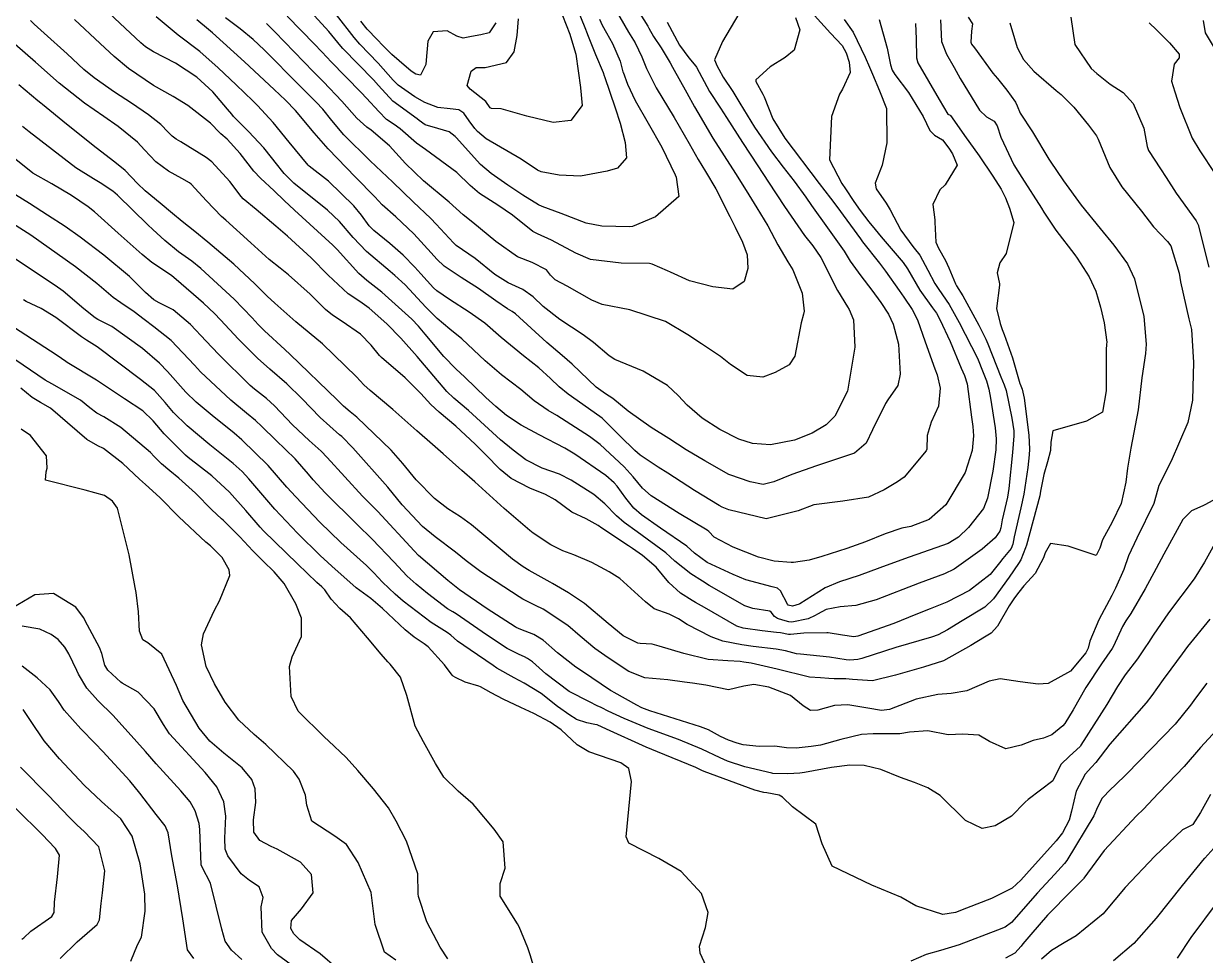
# Model space of a CAD drawing. Header units: feet. Extents: x 1313709 to 1317500, y 405869 to 411659.
# Drawn here: x 1316058.1 to 1316359.3, y 407727.7 to 407965.1 of the extents above; entities that cross this region are included whole.
import ezdxf

# ---------------------------------------------------------------- set-up
doc = ezdxf.new("R2010")
doc.units = ezdxf.units.FT
doc.layers.add('C-TOPO-MAJR', color=32, linetype='CONTINUOUS')

msp = doc.modelspace()

# ---------------------------------------------------------------- linework, layer by layer
at = {"layer": 'C-TOPO-MAJR'}
for points in [[(1316197.19, 407973.9), (1316201.13, 407964.12), (1316201.74, 407962.52), (1316201.81, 407962.34), (1316203.86, 407957.18), (1316205.83, 407952.62), (1316206.09, 407951.75), (1316206.14, 407951.56), (1316208.93, 407943.6), (1316210.17, 407939.7), (1316211.41, 407934.79), (1316211.77, 407930.86), (1316209.47, 407928.27), (1316206.86, 407927.44), (1316200.03, 407926.17), (1316194.59, 407926.49), (1316190.05, 407927.28), (1316189.13, 407927.73), (1316184.94, 407930.56), (1316176, 407935.72), (1316173.83, 407937.56), (1316173.11, 407938.37), (1316171.64, 407940.32), (1316170.35, 407942.3), (1316169.07, 407943.14), (1316166.83, 407943.35), (1316163.67, 407943.74), (1316160.35, 407945), (1316157.87, 407946.41), (1316153.62, 407949.38), (1316152.35, 407950.63), (1316148.46, 407955.04), (1316143.85, 407959.87), (1316142.4, 407961.51), (1316137.89, 407967.32)], [(1316259.72, 407967.16), (1316263.8, 407962.66), (1316266.73, 407959.48), (1316267.78, 407957.61), (1316268.54, 407955.28), (1316268.79, 407952.59), (1316266.8, 407948.39), (1316266.09, 407947.13), (1316264.01, 407941.45), (1316263.56, 407930.36), (1316266.69, 407924.37), (1316267.6, 407922.99), (1316269.76, 407919.73), (1316271.38, 407917.45), (1316273.52, 407914.61), (1316275.15, 407912.58), (1316276.66, 407910.77), (1316282.3, 407904.18), (1316283.4, 407902.58), (1316286.57, 407897.17), (1316289.81, 407892.66), (1316290.77, 407891.32), (1316291.67, 407889.72), (1316294.3, 407884.08), (1316297.13, 407877.32), (1316297.98, 407875.46), (1316298.64, 407873.33), (1316299.74, 407864.81), (1316300.07, 407862.43), (1316300.26, 407860.09), (1316299.86, 407856.33), (1316298.09, 407850.69), (1316293.21, 407842.49), (1316288.97, 407838.71), (1316284.22, 407836.99), (1316281.96, 407836.53), (1316277.68, 407835.04), (1316272.73, 407833.07), (1316267.97, 407831.38), (1316261.55, 407829.29), (1316258.33, 407828.36), (1316254.35, 407827.77), (1316253.74, 407827.77), (1316249.45, 407828.14), (1316245.43, 407829.12), (1316238.96, 407831.71), (1316234.16, 407834.23), (1316232.73, 407835.71), (1316232.36, 407836.05), (1316225.17, 407840.25), (1316218.07, 407844.8), (1316215.89, 407846.7), (1316213.47, 407849.58), (1316211.22, 407852.14), (1316205.05, 407857.81), (1316202.38, 407859.84), (1316194.06, 407865.26), (1316191.86, 407866.54), (1316188.26, 407868.95), (1316184.82, 407871.88), (1316179.94, 407875.61), (1316175.76, 407879.19), (1316169.8, 407884.76), (1316166.76, 407887.24), (1316163.53, 407889.92), (1316160.66, 407892.84), (1316155.34, 407898.49), (1316152.76, 407900.88), (1316151.52, 407901.88), (1316145.51, 407906.99), (1316142.15, 407910.56), (1316138.65, 407914.7), (1316135.6, 407917.53), (1316126.96, 407924.39), (1316124.53, 407926.92), (1316123.88, 407927.72), (1316122.95, 407928.9), (1316119.38, 407933.39), (1316115.45, 407937.55), (1316111.65, 407941.39), (1316111.16, 407941.97), (1316110.12, 407943.3), (1316106.34, 407947.7), (1316102.26, 407951.45), (1316096.84, 407954.99), (1316091.26, 407957.87), (1316089.17, 407959.2), (1316087.98, 407960.21), (1316077.25, 407970.22)], [(1316214.14, 407969.24), (1316217.25, 407964.42), (1316217.51, 407963.88), (1316218.64, 407961.83), (1316220.66, 407958.92), (1316222.93, 407955.1), (1316223.5, 407954.01), (1316227.14, 407947.44), (1316229.13, 407943.9), (1316229.95, 407942.44), (1316233.78, 407935.92), (1316239.53, 407926.9), (1316242.3, 407922.52), (1316245.02, 407918.1), (1316247.77, 407913.55), (1316250.37, 407908.73), (1316252.91, 407904.38), (1316254.17, 407902.36), (1316256.53, 407896.38), (1316257.06, 407891.84), (1316256.91, 407891.08), (1316256.27, 407888.84), (1316254.69, 407880.35), (1316253.28, 407878.13), (1316249.72, 407876.18), (1316246.5, 407875.02), (1316242.54, 407875.46), (1316238.3, 407878.21), (1316235.75, 407880.28), (1316230.93, 407883.48), (1316227.42, 407885.82), (1316221.76, 407889.16), (1316212.62, 407892.14), (1316205.55, 407893.48), (1316202.93, 407894.59), (1316196.68, 407898.14), (1316193.56, 407899.8), (1316192.42, 407900.95), (1316191.37, 407902.36), (1316187.7, 407904.19), (1316184.04, 407905.64), (1316178.46, 407909.58), (1316172.61, 407914.39), (1316170.18, 407916.39), (1316166.6, 407919.55), (1316160.06, 407924.98), (1316155.46, 407929.41), (1316151.39, 407933.92), (1316146.71, 407937.96), (1316145.61, 407938.7), (1316143.03, 407940.97), (1316139.2, 407945.34), (1316134.53, 407950.28), (1316132.02, 407952.81), (1316122.16, 407962.99), (1316120.01, 407965.12)], [(1316208.78, 407968.89), (1316212.31, 407962.92), (1316213.97, 407960.17), (1316215.7, 407956.62), (1316216.88, 407953.62), (1316219.38, 407948.73), (1316223.91, 407941.18), (1316227.72, 407934.57), (1316230.09, 407930.43), (1316231.95, 407927.39), (1316234.55, 407922.96), (1316238.1, 407915.96), (1316238.37, 407915.43), (1316239.46, 407913.21), (1316241.33, 407909.37), (1316242.51, 407906.13), (1316242.69, 407902.67), (1316241.8, 407899.35), (1316238.87, 407897.44), (1316233.76, 407898.02), (1316227.81, 407899.54), (1316222.99, 407901.71), (1316222.2, 407902.11), (1316218.36, 407903.77), (1316217.66, 407903.93), (1316210.44, 407904.06), (1316202.64, 407904.99), (1316198.91, 407906.55), (1316192.69, 407909.91), (1316189.1, 407911.48), (1316187.94, 407912.09), (1316182.7, 407916.25), (1316179, 407918.86), (1316174.35, 407921.81), (1316171.91, 407923.85), (1316168.54, 407927.18), (1316160.52, 407933.04), (1316158.29, 407934.61), (1316154.1, 407938.29), (1316152.53, 407939.34), (1316150.65, 407940.64), (1316148.65, 407942.72), (1316145.48, 407946.11), (1316144.16, 407947.51), (1316136.37, 407955.55), (1316135.54, 407956.4), (1316132.31, 407959.76), (1316125.3, 407966.94)], [(1316291.84, 407966.02), (1316292.11, 407960.5), (1316293.35, 407957.27), (1316295.28, 407953.91), (1316296.8, 407951.05), (1316301.75, 407943.04), (1316303.58, 407941.36), (1316305.51, 407940.26), (1316306.3, 407939.06), (1316307.19, 407936.16), (1316310.49, 407929.13), (1316312.53, 407925.84), (1316317.57, 407918.02), (1316318.15, 407917.07), (1316321.21, 407912.45), (1316326.05, 407906.16), (1316326.66, 407905.31), (1316329.71, 407900.56), (1316331.43, 407896.91), (1316332.59, 407892.8), (1316333.57, 407888.81), (1316334.2, 407883.89), (1316334.16, 407883.41), (1316334.01, 407881.93), (1316334.01, 407871.51), (1316333.15, 407866.1), (1316329.04, 407863.76), (1316320.47, 407861.32), (1316319.92, 407858.45), (1316319.85, 407856.33), (1316319.12, 407853.43), (1316318.19, 407850.18), (1316317.35, 407845.91), (1316317.1, 407844.74), (1316313.7, 407832.19), (1316313.52, 407831.55), (1316312.26, 407828.47), (1316311.68, 407827.48), (1316309.29, 407824), (1316305.31, 407818.48), (1316303.12, 407816.37), (1316297.37, 407812.9), (1316293.58, 407810.62), (1316291.26, 407809.31), (1316289.56, 407808.74), (1316280.44, 407806.11), (1316271.81, 407803.28), (1316270.74, 407803.04), (1316268.7, 407802.92), (1316267.77, 407802.99), (1316263.56, 407803.67), (1316256.15, 407804.4), (1316255.13, 407804.53), (1316252.27, 407805.23), (1316249.9, 407805.69), (1316244.05, 407806.41), (1316241.14, 407806.77), (1316236.32, 407807.74), (1316233.37, 407808.85), (1316227.28, 407812.02), (1316225.08, 407813.43), (1316222.69, 407814.6), (1316218.86, 407816.01), (1316216.61, 407817.72), (1316210.06, 407823.68), (1316207.37, 407825.4), (1316202.92, 407827.78), (1316198.39, 407829.77), (1316195.56, 407830.78), (1316192.46, 407832.27), (1316188.02, 407835.23), (1316187.17, 407835.89), (1316180.64, 407841.56), (1316176.87, 407844.93), (1316173.11, 407848.3), (1316169.78, 407851.22), (1316165.04, 407855.44), (1316162.37, 407857.81), (1316158.35, 407861.32), (1316152.23, 407866.79), (1316146.44, 407871.6), (1316144.83, 407873.08), (1316142.98, 407875.07), (1316134.3, 407883.46), (1316130.91, 407886.25), (1316127.48, 407889.12), (1316122.12, 407893.83), (1316120.2, 407895.62), (1316117.02, 407898.74), (1316111.69, 407903.77), (1316105.1, 407909.42), (1316101.73, 407912.1), (1316098.56, 407914.66), (1316096.09, 407916.71), (1316092.96, 407919.32), (1316089.13, 407922.46), (1316087.18, 407924.36), (1316084.01, 407927.63), (1316081.38, 407929.78), (1316076.6, 407933.43), (1316069.06, 407939.47), (1316062.92, 407944.45), (1316062.47, 407944.81), (1316061.7, 407945.43), (1316056.89, 407949.45)], [(1316298.85, 407966.69), (1316299.95, 407964.99), (1316299.74, 407963.13), (1316299.54, 407960.34), (1316299.74, 407959.84), (1316300.48, 407958.88), (1316305.2, 407952.42), (1316306.36, 407951.12), (1316308.74, 407948.12), (1316310.91, 407945.1), (1316311.34, 407944.16), (1316312.14, 407942.3), (1316315.28, 407937.49), (1316319.46, 407930.53), (1316319.79, 407930), (1316323.2, 407924.99), (1316327.68, 407918.85), (1316332.51, 407912.89), (1316336.01, 407908.66), (1316339.47, 407903.86), (1316341.27, 407900.09), (1316343.63, 407890.43), (1316344.27, 407883.39), (1316344.04, 407881.06), (1316343.16, 407874.83), (1316342.21, 407866.7), (1316340.37, 407856.93), (1316339.52, 407851.81), (1316339.08, 407848.26), (1316337.9, 407842.84), (1316335.57, 407838.04), (1316333.12, 407833.54), (1316332.45, 407831.4), (1316331.48, 407829.6), (1316324.33, 407831.92), (1316319.88, 407832.58), (1316318.52, 407830.21), (1316318.09, 407828.96), (1316315.93, 407824.99), (1316313.02, 407821.81), (1316311.77, 407820.25), (1316310.69, 407818.76), (1316309.29, 407816.75), (1316306.35, 407811.56), (1316304.7, 407809.77), (1316303, 407808.78), (1316299.54, 407806.65), (1316292.58, 407802.68), (1316287.51, 407801.12), (1316280.39, 407799.09), (1316274.5, 407797.64), (1316269.43, 407797.99), (1316267.71, 407798.12), (1316264.73, 407798.14), (1316263.4, 407798.25), (1316261.26, 407798.35), (1316258.44, 407798.57), (1316250.15, 407800.57), (1316243.59, 407802.12), (1316241.72, 407802.41), (1316240.75, 407802.52), (1316237.62, 407802.71), (1316232.62, 407803.1), (1316226.36, 407804.61), (1316220.13, 407806.46), (1316218.34, 407806.94), (1316215.24, 407807.16), (1316214.64, 407807.26), (1316210.95, 407809.13), (1316207.15, 407812.21), (1316201.12, 407817.32), (1316197.04, 407820.03), (1316192.95, 407822.43), (1316192.34, 407822.77), (1316187, 407825.73), (1316185.45, 407826.68), (1316182.75, 407828.63), (1316172.25, 407837.37), (1316169.48, 407839.4), (1316166.28, 407841.48), (1316162.83, 407844.11), (1316158.17, 407848.82), (1316154.81, 407852.96), (1316151.8, 407856.4), (1316143.03, 407864.8), (1316141.36, 407866.18), (1316139.67, 407867.62), (1316138.02, 407869.25), (1316126.09, 407880.78), (1316124.72, 407882.04), (1316119.53, 407886.8), (1316117.89, 407888.42), (1316116.36, 407890.09), (1316111.78, 407894.9), (1316103.28, 407902.71), (1316100.99, 407904.52), (1316097.61, 407906.92), (1316094.1, 407909.79), (1316091.05, 407912.61), (1316089.78, 407913.8), (1316082.03, 407921.39), (1316080.88, 407922.39), (1316077.59, 407924.54), (1316075.92, 407925.5), (1316071.4, 407928.29), (1316059.54, 407937.51), (1316057.87, 407938.89)], [(1316276.16, 407966.13), (1316278.19, 407958.79), (1316279.09, 407954.58), (1316279.53, 407953.25), (1316280.16, 407952.15), (1316283.67, 407947.54), (1316287.4, 407941.39), (1316289.14, 407937.85), (1316290.33, 407936.63), (1316292.33, 407935.43), (1316293.94, 407933.37), (1316294.91, 407931.87), (1316296.03, 407929.03), (1316293.02, 407924.03), (1316291.68, 407922.76), (1316289.9, 407918.96), (1316290.35, 407915.06), (1316290.39, 407914.47), (1316290.6, 407909.41), (1316291.29, 407907.9), (1316293.08, 407904.68), (1316293.92, 407902.85), (1316295.62, 407898.77), (1316295.89, 407898.3), (1316297.51, 407895.74), (1316301.57, 407888.21), (1316303.36, 407884.65), (1316303.9, 407883.45), (1316307.16, 407875.12), (1316308.04, 407873.08), (1316308.58, 407871.59), (1316310.04, 407864.52), (1316310.48, 407861.3), (1316310.51, 407860.09), (1316310.15, 407855.84), (1316309.22, 407846.67), (1316308.86, 407844.45), (1316307.55, 407838.64), (1316307.17, 407836.63), (1316306.92, 407835.72), (1316305.76, 407834.09), (1316302.42, 407831.15), (1316295.32, 407826.06), (1316292.86, 407824.86), (1316286.39, 407822.5), (1316275.42, 407818.28), (1316270.21, 407816.78), (1316266.24, 407816.51), (1316262.66, 407815.84), (1316260.45, 407814.62), (1316259.91, 407814.25), (1316258.12, 407813.45), (1316253.91, 407812.56), (1316253.13, 407812.63), (1316251.63, 407813.06), (1316250.29, 407813.54), (1316249.53, 407814.01), (1316248.64, 407815.12), (1316248.33, 407815.36), (1316243.99, 407816.02), (1316241.92, 407816.75), (1316232.88, 407821.95), (1316231.13, 407823), (1316228.2, 407824.93), (1316224.1, 407828.08), (1316222.95, 407829.25), (1316221.82, 407830.27), (1316214.48, 407835.61), (1316211.21, 407837.95), (1316209.25, 407839.64), (1316206.27, 407842.76), (1316203.43, 407845.07), (1316197.64, 407848.77), (1316194.73, 407850.24), (1316190.31, 407851.85), (1316186.16, 407853.91), (1316182.86, 407856.36), (1316179.66, 407859.04), (1316171.5, 407866.49), (1316167.79, 407869.66), (1316166.01, 407871.35), (1316158.43, 407880.3), (1316154.28, 407884.93), (1316150.67, 407888.56), (1316146.21, 407892.58), (1316143.79, 407894.25), (1316140.88, 407896.21), (1316135.78, 407901.02), (1316131.4, 407905.43), (1316125.36, 407910.95), (1316122.39, 407913.49), (1316117.41, 407917.71), (1316114.11, 407920.46), (1316113.55, 407921.06), (1316110.69, 407924.87), (1316106.13, 407929.87), (1316104.64, 407931), (1316098.16, 407934.94), (1316097.03, 407935.6), (1316095.94, 407936.41), (1316094.99, 407937.43), (1316093.09, 407939.34), (1316089.92, 407941.82), (1316085.59, 407944.79), (1316081.25, 407947.64), (1316076.08, 407951.24), (1316073.48, 407953.37), (1316069.24, 407957.39), (1316063.33, 407962.65), (1316060.77, 407964.92), (1316059.88, 407965.91)], [(1316267.24, 407966.16), (1316269.55, 407962.88), (1316272.61, 407956.54), (1316273.72, 407953.98), (1316274.46, 407952.17), (1316276.23, 407947.98), (1316278.08, 407943.48), (1316278.16, 407934.74), (1316276.94, 407929.02), (1316275.19, 407924.43), (1316275.41, 407923.01), (1316277.98, 407919.33), (1316279, 407917.6), (1316281.72, 407912.44), (1316284.74, 407908.25), (1316285.13, 407907.83), (1316286.59, 407906.07), (1316288.61, 407902.23), (1316290.35, 407898.84), (1316291.4, 407897.3), (1316294.07, 407893.48), (1316296.62, 407888.96), (1316301.25, 407879.83), (1316301.42, 407879.43), (1316302.54, 407876.64), (1316303.54, 407874.1), (1316304.16, 407871.92), (1316304.55, 407869.64), (1316305.76, 407862.05), (1316306.01, 407859.27), (1316305.9, 407856.51), (1316305.19, 407851.03), (1316303.81, 407844.16), (1316302.74, 407841.56), (1316298.96, 407836.69), (1316296.39, 407834.24), (1316293.81, 407832.65), (1316285.8, 407829.82), (1316283.6, 407829.07), (1316276.36, 407826.43), (1316271.07, 407824.49), (1316266.11, 407822.83), (1316262.46, 407821.33), (1316255.98, 407817.27), (1316255.81, 407817.16), (1316254.11, 407816.61), (1316253.01, 407816.93), (1316252.83, 407817.12), (1316251.03, 407820.53), (1316250.24, 407821.22), (1316248.92, 407821.54), (1316242.24, 407823.38), (1316238.95, 407824.69), (1316232.36, 407827.81), (1316229.11, 407830.18), (1316227.15, 407831.95), (1316220.48, 407836.51), (1316215.61, 407839.88), (1316213.65, 407841.61), (1316211.6, 407844.16), (1316209.43, 407847.2), (1316208.65, 407848.1), (1316206.51, 407849.93), (1316198.61, 407855.37), (1316196.04, 407856.91), (1316189.52, 407860.28), (1316184.94, 407862.75), (1316181.2, 407865.24), (1316178.46, 407867.52), (1316175.92, 407869.84), (1316170.54, 407875.01), (1316168.28, 407877.14), (1316165.19, 407880.28), (1316160.48, 407885.98), (1316158.78, 407888.03), (1316157.1, 407889.79), (1316149.41, 407896.63), (1316145.59, 407899.62), (1316143.56, 407901.38), (1316138, 407907.49), (1316136.91, 407908.65), (1316127.14, 407917.58), (1316124.51, 407919.99), (1316121.97, 407922.44), (1316118.46, 407925.68), (1316116.8, 407927.46), (1316113.27, 407932), (1316109.96, 407935.63), (1316108.42, 407937), (1316108.16, 407937.25), (1316105.74, 407939.75), (1316099.99, 407944.18), (1316096.25, 407946.47), (1316091.25, 407949.29), (1316084.86, 407953.63), (1316081.19, 407956.7), (1316077.59, 407960.03), (1316071.12, 407966.12)], [(1316254.89, 407966.6), (1316256, 407963.53), (1316254.54, 407958.29), (1316252.25, 407956.44), (1316248.44, 407954.03), (1316244.73, 407950.73), (1316244.75, 407950.32), (1316246.54, 407947.11), (1316246.84, 407946.42), (1316249.08, 407940.82), (1316252.17, 407935.93), (1316260.88, 407924.33), (1316263.78, 407920.58), (1316265.39, 407918.44), (1316271.42, 407910.23), (1316271.97, 407909.5), (1316276.23, 407904.03), (1316277.83, 407901.98), (1316281.28, 407897.11), (1316282.46, 407895.35), (1316284.61, 407892.23), (1316286, 407889.61), (1316287.89, 407883.97), (1316290.36, 407877.1), (1316290.94, 407875.63), (1316291.76, 407872.23), (1316291.35, 407867.62), (1316289.41, 407863.53), (1316288.4, 407860.1), (1316288.33, 407856.62), (1316288.2, 407856.23), (1316282.55, 407849.51), (1316280.83, 407848.34), (1316277.49, 407846.33), (1316273.46, 407844.39), (1316266.93, 407843.37), (1316259.57, 407842.45), (1316255.52, 407840.96), (1316247.37, 407838.89), (1316237.86, 407841.22), (1316236.17, 407841.91), (1316235.42, 407842.26), (1316229.09, 407846.12), (1316222.28, 407850.57), (1316219.87, 407852.1), (1316215.31, 407855.08), (1316213.87, 407856.31), (1316210.18, 407859.99), (1316205.59, 407864.53), (1316205, 407865), (1316196.9, 407870.63), (1316194.62, 407872.5), (1316192.43, 407874.67), (1316189.47, 407877.39), (1316185.5, 407880.47), (1316179.86, 407885.11), (1316175.65, 407888.74), (1316171.72, 407891.56), (1316166.64, 407894.76), (1316163.46, 407896.96), (1316162.59, 407897.78), (1316159.33, 407901.34), (1316157.85, 407903), (1316154.89, 407906.1), (1316151.42, 407909.03), (1316147.38, 407912.35), (1316146.22, 407913.57), (1316144.22, 407916.25), (1316142.26, 407918.69), (1316135.81, 407924.9), (1316130.89, 407928.77), (1316130.63, 407929), (1316125.8, 407934.88), (1316121.74, 407939.88), (1316117.73, 407944.21), (1316116.55, 407945.37), (1316112.27, 407949.47), (1316107.69, 407953.82), (1316103, 407957.94), (1316097.51, 407962.13), (1316091.86, 407966.79)], [(1316240.43, 407967.53), (1316236.29, 407960.54), (1316234.24, 407955.89), (1316234.86, 407954.2), (1316235.31, 407953.43), (1316236.42, 407951.39), (1316238.85, 407947.75), (1316240.67, 407944.77), (1316244.37, 407938.68), (1316248.71, 407932.44), (1316251.68, 407928.54), (1316254.49, 407924.96), (1316257.52, 407920.89), (1316258.92, 407918.77), (1316260.63, 407916.32), (1316261.34, 407915.4), (1316267.23, 407907.07), (1316268.83, 407904.58), (1316271.51, 407900.8), (1316274.29, 407897.12), (1316276.57, 407894.01), (1316278.56, 407891.08), (1316279.79, 407888.52), (1316281.08, 407883.39), (1316281.55, 407875.77), (1316280.92, 407872.84), (1316278.37, 407869.18), (1316277.76, 407868.3), (1316274.49, 407861.56), (1316272.88, 407858.18), (1316269.89, 407855.66), (1316263.75, 407853.56), (1316260.24, 407852.39), (1316253.95, 407850.22), (1316249.33, 407848.32), (1316246.6, 407847.65), (1316243.34, 407848.31), (1316238.09, 407850.07), (1316237.85, 407850.18), (1316231.76, 407853.68), (1316226.97, 407856.52), (1316222.6, 407859.33), (1316218.08, 407862.18), (1316212.22, 407866.35), (1316208.3, 407869.55), (1316206.44, 407870.77), (1316204.03, 407872.46), (1316197.9, 407878.35), (1316195.38, 407880.55), (1316191.44, 407883.83), (1316183.51, 407891.14), (1316182.64, 407891.74), (1316181.43, 407892.41), (1316178.5, 407894.45), (1316174.04, 407897.62), (1316169.65, 407900.35), (1316165.35, 407903.25), (1316163.4, 407905.05), (1316161.96, 407906.68), (1316157.57, 407911.48), (1316152.97, 407915.81), (1316149.53, 407918.93), (1316147.62, 407920.95), (1316142.75, 407925.95), (1316135.71, 407933.15), (1316132.19, 407937.28), (1316127.41, 407942.92), (1316124.87, 407945.55), (1316121.99, 407948.32), (1316114.45, 407955.31), (1316106.24, 407962.73), (1316105.25, 407963.54), (1316102.23, 407966.02)], [(1316222.15, 407965.48), (1316225.28, 407959.61), (1316227.67, 407956.39), (1316229.46, 407954.22), (1316229.61, 407953.98), (1316232.92, 407947.79), (1316235.71, 407943.5), (1316237.28, 407941.14), (1316241.34, 407934.82), (1316245.24, 407928.88), (1316247.98, 407924.72), (1316252.03, 407918.44), (1316257.14, 407911.09), (1316259.32, 407908.47), (1316261.3, 407905.52), (1316265.54, 407897.09), (1316268.09, 407892.95), (1316268.56, 407892.24), (1316269.62, 407889.59), (1316270.02, 407882.61), (1316268.11, 407871.47), (1316264.88, 407865.03), (1316262.67, 407862.81), (1316259.13, 407860.71), (1316254.62, 407858.91), (1316248.48, 407857.75), (1316243.89, 407858.09), (1316240.43, 407859.23), (1316235.61, 407861.63), (1316231.09, 407864.54), (1316227.22, 407867.85), (1316224.99, 407870.35), (1316222.27, 407872.91), (1316216.06, 407876.5), (1316208.8, 407879.5), (1316207.36, 407880.39), (1316203.38, 407883.86), (1316200.76, 407885.79), (1316194.83, 407889.71), (1316190.54, 407893.01), (1316187.97, 407895.45), (1316185.36, 407897.37), (1316181.61, 407899.02), (1316178.23, 407901.19), (1316173.19, 407905.21), (1316168.41, 407908.54), (1316167.65, 407909.19), (1316163.29, 407913.97), (1316161.88, 407915.43), (1316157.43, 407919.65), (1316152.21, 407924.64), (1316150.82, 407926.01), (1316146.41, 407930.12), (1316139.75, 407936.75), (1316136.71, 407940.39), (1316134.41, 407943.24), (1316132.7, 407945.05), (1316128.48, 407949.21), (1316119.39, 407958.37), (1316116.6, 407961.06), (1316113.29, 407963.73), (1316109.55, 407966.51)], [(1316204.88, 407966.19), (1316205.56, 407964.68), (1316206.71, 407962.71), (1316208.2, 407960.04), (1316210.21, 407955.48), (1316210.88, 407952.78), (1316210.9, 407952.7), (1316212.02, 407949.65), (1316214, 407945.5), (1316217.33, 407939.68), (1316220.77, 407933.56), (1316224.22, 407926.52), (1316224.47, 407925.98), (1316225.11, 407920.99), (1316219.14, 407915.86), (1316213.28, 407913.39), (1316212.6, 407913.29), (1316205.46, 407913.5), (1316201.51, 407914.24), (1316195.17, 407916.67), (1316190.25, 407918.49), (1316189.32, 407918.94), (1316185.37, 407921.4), (1316181.55, 407923.93), (1316177.29, 407926.91), (1316174.56, 407929.19), (1316168.33, 407936.04), (1316168.12, 407936.3), (1316166.62, 407937.49), (1316163.72, 407938.32), (1316160.43, 407939.32), (1316158.9, 407940.42), (1316158.4, 407940.79), (1316152.24, 407945.34), (1316148.54, 407949.27), (1316147.27, 407950.73), (1316139.49, 407958.74), (1316139.01, 407959.29), (1316135.93, 407963.09), (1316131.35, 407968.08)], [(1316195.47, 407967.16), (1316197.34, 407962.36), (1316197.54, 407961.83), (1316198.91, 407957.33), (1316200.05, 407948.81), (1316200.07, 407948.7), (1316200.48, 407944.18), (1316197.58, 407940.42), (1316193.11, 407939.85), (1316186.34, 407941.52), (1316179.83, 407943.39), (1316177.38, 407943.45), (1316177.05, 407943.64), (1316175.89, 407945.2), (1316171.9, 407948.4), (1316171.15, 407949.31), (1316172.18, 407952.96), (1316173.45, 407953.92), (1316175.77, 407953.92), (1316181.19, 407955.21), (1316183.11, 407957.92), (1316183.94, 407962.05), (1316184.22, 407966.29)], [(1316325.03, 407966.75), (1316326.06, 407959.79), (1316330.26, 407953.63), (1316331.63, 407952.34), (1316335.1, 407949.62), (1316338.36, 407947.49), (1316340.95, 407944.7), (1316343.65, 407938.4), (1316344.5, 407933.76), (1316344.86, 407932.72), (1316347.87, 407928.06), (1316349.38, 407925.85), (1316351.92, 407921.84), (1316356.95, 407914.82), (1316357.48, 407913.77), (1316360.25, 407902.99)], [(1316285.43, 407965.11), (1316285.65, 407961.22), (1316285.68, 407956.33), (1316286.05, 407955.05), (1316291.49, 407945.72), (1316293.73, 407942.03), (1316294.3, 407941.73), (1316294.41, 407941.67), (1316296.01, 407939.35), (1316297.93, 407936.54), (1316301.66, 407931.42), (1316305.19, 407926.17), (1316307.3, 407922.87), (1316308.38, 407920.73), (1316309.43, 407918.05), (1316310.5, 407914.41), (1316308.54, 407906.51), (1316306.97, 407904.15), (1316306.23, 407901.54), (1316306.87, 407898.79), (1316306.88, 407898.43), (1316306.11, 407892.49), (1316307.01, 407888.66), (1316307.57, 407887.14), (1316308.06, 407885.87), (1316310.19, 407879.96), (1316312.05, 407873.39), (1316312.12, 407873.21), (1316312.61, 407871.96), (1316313.12, 407869.67), (1316314.32, 407860.22), (1316314.5, 407856.65), (1316314.42, 407855.17), (1316314.06, 407852.01), (1316313.06, 407845.17), (1316312.29, 407841.67), (1316310.57, 407834.32), (1316310.29, 407832.44), (1316309.87, 407831.37), (1316307.74, 407828.79), (1316306.86, 407827.67), (1316304.45, 407824.72), (1316299.22, 407820.62), (1316293.4, 407817.64), (1316289.19, 407815.93), (1316285.55, 407814.49), (1316279.89, 407812.26), (1316270.73, 407809.01), (1316269.71, 407808.86), (1316266.84, 407809.26), (1316263.22, 407809.85), (1316262.82, 407809.88), (1316256.99, 407809.75), (1316253.57, 407809.4), (1316253.06, 407809.43), (1316251, 407809.83), (1316249.98, 407809.93), (1316246.34, 407810.36), (1316241.54, 407811.08), (1316239.94, 407811.59), (1316231.66, 407816.28), (1316229.36, 407817.6), (1316228.53, 407818.1), (1316225.59, 407819.98), (1316222.59, 407822.67), (1316219.31, 407826.55), (1316215.84, 407829.58), (1316213.35, 407831.33), (1316212.28, 407832.06), (1316205.53, 407836.49), (1316204.54, 407837.2), (1316201.52, 407838.93), (1316197.81, 407840.64), (1316193.56, 407843.72), (1316191.16, 407845.12), (1316187.12, 407846.7), (1316182.38, 407849.2), (1316179.62, 407851.49), (1316175.82, 407855.31), (1316173.19, 407857.92), (1316168.31, 407862.55), (1316164.06, 407866.12), (1316161.94, 407868), (1316159.33, 407870.81), (1316155.39, 407874.81), (1316149.3, 407880), (1316148.79, 407880.52), (1316146.72, 407883.18), (1316143.96, 407885.98), (1316139.32, 407889.21), (1316136.85, 407890.76), (1316135.07, 407892.24), (1316131.14, 407896.13), (1316125.59, 407901.11), (1316123.51, 407902.78), (1316120.74, 407904.97), (1316116, 407909.19), (1316109.62, 407915), (1316108.59, 407915.95), (1316104.77, 407919.91), (1316100.81, 407924.17), (1316100.37, 407924.52), (1316098.43, 407925.61), (1316095.06, 407927.44), (1316091.79, 407929.88), (1316088.94, 407932.93), (1316087.16, 407934.83), (1316082.24, 407938.9), (1316078.52, 407941.45), (1316073.63, 407944.8), (1316067.2, 407949.87), (1316061.12, 407955.26), (1316055.84, 407959.85)], [(1316309.52, 407965.26), (1316310.7, 407961.25), (1316311.34, 407959.01), (1316312.95, 407955.9), (1316315.61, 407952.96), (1316321.33, 407948.04), (1316322.55, 407947), (1316325.77, 407943.77), (1316329.56, 407939.22), (1316331.59, 407936.45), (1316332.01, 407935.61), (1316335.01, 407928.43), (1316338.08, 407923.5), (1316343.03, 407917.29), (1316346.09, 407913.29), (1316349.69, 407909.55), (1316350.53, 407908.42), (1316352.66, 407901.48), (1316352.99, 407899.32), (1316355.09, 407889.87), (1316355.77, 407887.13), (1316356.3, 407878.74), (1316356.15, 407872.46), (1316356.04, 407869.17), (1316354.87, 407863.45), (1316350.63, 407853.57), (1316347.43, 407847.4), (1316346.39, 407843.38), (1316346.22, 407842.79), (1316341.85, 407833.98), (1316339.75, 407829.44), (1316338.51, 407826.02), (1316336.45, 407821.26), (1316335.46, 407819.4), (1316332.14, 407813.16), (1316329.92, 407807.76), (1316329.44, 407805.96), (1316328.86, 407804.73), (1316324.99, 407800.08), (1316319.3, 407796.91), (1316316.74, 407796.74), (1316312.15, 407797.38), (1316307.01, 407798.13), (1316304.2, 407797.54), (1316298.5, 407795.04), (1316294.52, 407794.37), (1316291.11, 407794.17), (1316285.63, 407792.92), (1316278.85, 407790.35), (1316276.8, 407790.1), (1316273.3, 407790.67), (1316268.22, 407791.5), (1316264.83, 407791.3), (1316260.55, 407790.11), (1316258.66, 407790.03), (1316256.78, 407791.24), (1316253.62, 407793.85), (1316248.09, 407796.05), (1316244.25, 407796.71), (1316241.68, 407796.28), (1316237.77, 407795.32), (1316232.04, 407796.51), (1316228.64, 407797.02), (1316226.61, 407797.31), (1316222.32, 407797.92), (1316216.45, 407798.43), (1316212.41, 407799.98), (1316211.95, 407800.27), (1316206.3, 407804.09), (1316203.73, 407805.86), (1316199.98, 407809.04), (1316196.84, 407811.75), (1316190.54, 407815.85), (1316188.62, 407816.8), (1316185.35, 407818.47), (1316184.42, 407819.03), (1316174.65, 407825.39), (1316170.89, 407828.17), (1316168.16, 407830.39), (1316163.03, 407834.35), (1316159.82, 407836.98), (1316154.62, 407842.48), (1316150.93, 407846.99), (1316142.05, 407857.03), (1316139.2, 407859.84), (1316138.65, 407860.32), (1316133.67, 407864.74), (1316129.02, 407869.58), (1316125.22, 407873.28), (1316120.87, 407877.02), (1316117.71, 407879.86), (1316112.88, 407884.67), (1316108.3, 407889.63), (1316106.77, 407891.23), (1316103.94, 407893.86), (1316096.98, 407899.91), (1316095.88, 407900.81), (1316092.74, 407902.96), (1316090.82, 407904.2), (1316088.34, 407906.25), (1316082.19, 407911.72), (1316076.18, 407917.09), (1316074.54, 407918.43), (1316070.33, 407921.29), (1316065.27, 407924.24), (1316060.48, 407927.01), (1316056.1, 407930.45)], [(1316178.44, 407965.28), (1316176.74, 407962.73), (1316174.62, 407962.24), (1316172.29, 407961.78), (1316170.17, 407961.38), (1316168.51, 407961.9), (1316166.07, 407963.24), (1316162.54, 407962.96), (1316161.13, 407960.62), (1316160.73, 407955.8), (1316160.63, 407954.67), (1316159.25, 407951.91), (1316158.09, 407952.16), (1316156.94, 407952.95), (1316153.87, 407955.59), (1316151.96, 407957.19), (1316149.68, 407959.46), (1316148.22, 407961), (1316145.72, 407963.68), (1316144.1, 407965.66)], [(1316344.98, 407965.26), (1316346.9, 407963.46), (1316350.19, 407960.18), (1316352.67, 407957.29), (1316352.66, 407956.34), (1316351.35, 407954.72), (1316350.74, 407950.38), (1316351.59, 407947.71), (1316352.86, 407943.7), (1316355.97, 407935.85), (1316357.94, 407932.69), (1316361.72, 407926.86)], [(1316358.73, 407965.84), (1316359.27, 407962.71), (1316362.12, 407958.07)], [(1316364.17, 407845.15), (1316359.16, 407842.45), (1316358.69, 407842.24), (1316355.83, 407840.95), (1316353.56, 407838.7), (1316348.74, 407829.89), (1316346.83, 407826.24), (1316344.03, 407821.07), (1316340.3, 407814.74), (1316339.09, 407812.95), (1316338.21, 407811.48), (1316335.91, 407806.42), (1316335.58, 407805.83), (1316332.85, 407801.99), (1316328.87, 407795.93), (1316325.65, 407790.21), (1316323.51, 407786.74), (1316323.02, 407786.14), (1316320.16, 407783.84), (1316318.08, 407783.05), (1316315.47, 407782.44), (1316312.42, 407781.23), (1316308.49, 407780.33), (1316304.28, 407782.14), (1316301.63, 407783.81), (1316297.55, 407784.07), (1316293.79, 407783.85), (1316288.61, 407784.87), (1316283.94, 407784.58), (1316281.45, 407784.15), (1316274.63, 407784.08), (1316271.66, 407783.98), (1316266.44, 407782.66), (1316261.23, 407781.27), (1316258.87, 407780.86), (1316255.04, 407780.43), (1316252.59, 407780.55), (1316249.59, 407780.99), (1316245.61, 407780.92), (1316241.56, 407781.36), (1316240, 407781.77), (1316237.79, 407782.52), (1316235.78, 407783.47), (1316232.67, 407785.11), (1316230.65, 407785.92), (1316217.72, 407789.97), (1316215.66, 407790.77), (1316214.39, 407791.41), (1316208.67, 407794.68), (1316208.04, 407794.98), (1316207.71, 407795.15), (1316200.55, 407800.01), (1316198.86, 407801.15), (1316194.21, 407804.79), (1316190.51, 407808.01), (1316188.2, 407809.44), (1316184.82, 407810.7), (1316183.7, 407811.21), (1316183.39, 407811.4), (1316176.28, 407815.93), (1316169.26, 407820.8), (1316166.26, 407823.15), (1316158.76, 407829.6), (1316157.64, 407830.72), (1316148.41, 407840.75), (1316147.16, 407842.02), (1316144.52, 407844.69), (1316135.51, 407854.56), (1316133.98, 407856.1), (1316130.88, 407858.88), (1316126.69, 407862.87), (1316122.1, 407867.67), (1316120, 407869.53), (1316116.96, 407871.93), (1316115.89, 407872.89), (1316107.78, 407880.86), (1316104.63, 407884.21), (1316100.64, 407888.4), (1316096.26, 407892.14), (1316092.67, 407893.95), (1316091.29, 407894.66), (1316089.2, 407896.54), (1316088.1, 407897.69), (1316085.07, 407900.63), (1316078.55, 407906.11), (1316072.56, 407910.68), (1316068.72, 407913.36), (1316064.2, 407916.29), (1316059.6, 407919.25), (1316054.23, 407922.57)], [(1316363, 407834.87), (1316359.15, 407827.88), (1316356.51, 407823.64), (1316349.95, 407814.94), (1316346.06, 407809.23), (1316344.83, 407807.38), (1316343.93, 407806.05), (1316342.04, 407803.25), (1316338.9, 407799.13), (1316336.9, 407796.21), (1316334.18, 407791.63), (1316327.62, 407781.2), (1316327.47, 407781.02), (1316324.6, 407778.31), (1316322.59, 407776.4), (1316321.78, 407774.95), (1316320.48, 407772.12), (1316314.2, 407767.39), (1316313.36, 407766.7), (1316309.92, 407763.17), (1316305.74, 407760.67), (1316302.41, 407760.04), (1316298.22, 407762), (1316291.72, 407768.41), (1316288.59, 407770.39), (1316285.16, 407771.75), (1316281.63, 407773.02), (1316276.65, 407775.04), (1316272.38, 407776.05), (1316268.75, 407776.15), (1316264.02, 407775.51), (1316257.18, 407774.23), (1316255.98, 407774.07), (1316252.88, 407773.9), (1316249.12, 407774.04), (1316248.87, 407774.07), (1316241.93, 407775.75), (1316237.55, 407777.19), (1316235.63, 407778.02), (1316231.02, 407780.25), (1316225.06, 407782.69), (1316217.28, 407785.49), (1316211.15, 407788.04), (1316207.15, 407789.9), (1316205.47, 407790.78), (1316205.29, 407790.86), (1316204.3, 407791.29), (1316202.37, 407792.29), (1316197.2, 407794.94), (1316191.24, 407799.38), (1316187.83, 407802.44), (1316186.55, 407803.31), (1316185.8, 407803.7), (1316184.41, 407804.35), (1316181.41, 407805.83), (1316176.1, 407809.33), (1316168.38, 407814.69), (1316167.52, 407815.18), (1316166.15, 407816.01), (1316161.05, 407819.89), (1316158.17, 407822.22), (1316155.92, 407824.29), (1316152.5, 407827.92), (1316146.93, 407833.76), (1316143.11, 407837.47), (1316134.96, 407845.55), (1316131.9, 407848.86), (1316130.72, 407850.25), (1316127.29, 407854.15), (1316122.44, 407858.94), (1316118.83, 407862.39), (1316117.18, 407863.94), (1316114.89, 407865.83), (1316110.92, 407869.11), (1316103.24, 407876.39), (1316101.69, 407878.04), (1316095.74, 407884.33), (1316091.34, 407887.83), (1316088.81, 407889.66), (1316086.28, 407891.68), (1316082.87, 407893.95), (1316080.94, 407895.27), (1316076.77, 407898.82), (1316071.35, 407903.1), (1316059.99, 407911.2), (1316055.32, 407914.15)], [(1316360.5, 407813.32), (1316354.81, 407806.4), (1316353.42, 407804.48), (1316350.57, 407800.64), (1316348.58, 407797.98), (1316345.69, 407793.87), (1316344.21, 407791.98), (1316334.95, 407781.48), (1316331.4, 407776.82), (1316330.35, 407775.59), (1316328.72, 407773.83), (1316326.43, 407769.52), (1316325.25, 407764.41), (1316324.65, 407762.14), (1316322.93, 407758.92), (1316321.34, 407756.82), (1316313.74, 407748.43), (1316312.32, 407746.85), (1316310.09, 407744.84), (1316304.8, 407742.18), (1316298.48, 407739.71), (1316295.65, 407738.62), (1316292.42, 407738.07), (1316285.5, 407740.31), (1316281.68, 407742.52), (1316274.3, 407745.58), (1316264.21, 407750.39), (1316261.66, 407756.11), (1316260.08, 407761.13), (1316254.09, 407765.49), (1316251.52, 407767.96), (1316250.68, 407768.53), (1316247.58, 407769.05), (1316246.77, 407769.14), (1316244.46, 407769.75), (1316231.62, 407774.53), (1316230.97, 407774.8), (1316229.42, 407775.53), (1316219.66, 407779.57), (1316216.82, 407780.75), (1316206.71, 407785.34), (1316204.32, 407786.39), (1316203.74, 407786.53), (1316201.64, 407786.91), (1316199.08, 407787.79), (1316198.93, 407787.86), (1316197.3, 407788.92), (1316194.2, 407791.11), (1316190, 407794.43), (1316185.71, 407797.05), (1316183.11, 407798.36), (1316178.75, 407800.87), (1316177.79, 407801.49), (1316171.93, 407805.5), (1316168.72, 407807.71), (1316167, 407809.26), (1316166.11, 407809.91), (1316161.97, 407812.46), (1316154.86, 407817.91), (1316152.8, 407819.74), (1316149.61, 407822.79), (1316147.37, 407825.13), (1316145.5, 407827.01), (1316139.01, 407832.86), (1316133.66, 407838.01), (1316127.46, 407844.47), (1316125.24, 407847.01), (1316120.41, 407852.5), (1316113.7, 407859.04), (1316111.76, 407860.7), (1316106.14, 407865.26), (1316102.07, 407868.65), (1316099.42, 407871.21), (1316094.75, 407876.48), (1316092.77, 407878.53), (1316088.43, 407882.26), (1316080.61, 407887.92), (1316077.05, 407889.73), (1316076.31, 407890.14), (1316073.46, 407892.41), (1316068.19, 407896.89), (1316066.15, 407898.33), (1316058.58, 407903.33), (1316050.2, 407908.98)], [(1316233.18, 407722.51), (1316230.53, 407728.27), (1316230.37, 407729.98), (1316231.89, 407734.82), (1316232.56, 407738.59), (1316230.88, 407743.4), (1316225.69, 407749.01), (1316220.02, 407752.39), (1316212.42, 407756.28), (1316211.69, 407757.88), (1316213.09, 407771.97), (1316212.41, 407775.33), (1316210.38, 407776.72), (1316202.22, 407779.5), (1316199.25, 407781.34), (1316195.12, 407785.11), (1316192.32, 407787.13), (1316188.17, 407789.3), (1316184.87, 407790.82), (1316180.36, 407792.92), (1316177.32, 407794.61), (1316174.61, 407796.06), (1316174.13, 407796.23), (1316170.64, 407797.31), (1316168.16, 407798.47), (1316167.61, 407798.85), (1316167.39, 407799.11), (1316165.41, 407801.73), (1316161.2, 407806.33), (1316160.25, 407807.06), (1316157.63, 407808.77), (1316155.33, 407810.62), (1316149.62, 407816.08), (1316146.59, 407818.63), (1316142.91, 407821.35), (1316140.46, 407823.46), (1316136.76, 407826.76), (1316135.55, 407827.82), (1316133.81, 407829.48), (1316127.96, 407835.25), (1316122.14, 407841.37), (1316115.48, 407849.07), (1316113.83, 407850.92), (1316111.54, 407853.04), (1316105.6, 407857.76), (1316099.76, 407862.58), (1316096.3, 407866.02), (1316094.23, 407868.57), (1316091.45, 407871.58), (1316087.91, 407874.43), (1316076.86, 407882.71), (1316074.13, 407884.46), (1316072.89, 407885.24), (1316066.31, 407890.17), (1316062.55, 407892.49), (1316058.74, 407894.3), (1316058.12, 407894.71)], [(1316188.11, 407725.02), (1316187.27, 407727.85), (1316186.62, 407729.56), (1316184.42, 407734.93), (1316183.98, 407735.71), (1316179.59, 407742.72), (1316179.55, 407746.01), (1316180.85, 407749.87), (1316180.31, 407756.61), (1316178.09, 407759.86), (1316173.24, 407765.58), (1316172.68, 407766.21), (1316168.9, 407769.48), (1316165.26, 407773.07), (1316163.13, 407776.54), (1316160.03, 407782.05), (1316157.88, 407786.09), (1316155.77, 407793.91), (1316154.22, 407798.55), (1316151.53, 407801.91), (1316150.97, 407802.47), (1316149.23, 407804.42), (1316145.81, 407808.6), (1316141.42, 407813.68), (1316138.71, 407816.05), (1316136.5, 407818.46), (1316134.85, 407820.83), (1316134.09, 407821.61), (1316132.87, 407822.65), (1316127.91, 407827.43), (1316119.25, 407835.84), (1316118.38, 407836.76), (1316114.76, 407841.02), (1316110.61, 407845.66), (1316106.08, 407849.83), (1316100.07, 407854.54), (1316099.34, 407855.14), (1316093.94, 407860.6), (1316091.13, 407863.87), (1316088.48, 407866.39), (1316083.84, 407869.48), (1316080.53, 407871.66), (1316076.71, 407874.23), (1316069.25, 407878.72), (1316068.84, 407878.99), (1316066.65, 407880.55), (1316055.52, 407887.75)], [(1316166.26, 407726.81), (1316164.29, 407729.78), (1316160.92, 407736.18), (1316158.73, 407742.67), (1316158.68, 407743.32), (1316158.59, 407748.48), (1316155.71, 407756.79), (1316153.1, 407761.83), (1316151.08, 407765.25), (1316147.31, 407770.09), (1316143.33, 407774.79), (1316140.37, 407778.13), (1316135.8, 407782.38), (1316134.79, 407783.25), (1316128.13, 407789.92), (1316126.34, 407793.6), (1316125.89, 407801.25), (1316126.6, 407803.71), (1316128.94, 407808.9), (1316128.95, 407813.56), (1316127.49, 407817.28), (1316124.55, 407822.4), (1316122.02, 407825.38), (1316119.18, 407828.12), (1316116.53, 407830.78), (1316113.24, 407834.33), (1316108.95, 407838.54), (1316108.54, 407838.9), (1316106.09, 407841.21), (1316101.89, 407845.43), (1316097.64, 407849.28), (1316095.39, 407851.12), (1316093.25, 407852.94), (1316091.4, 407854.79), (1316090.43, 407855.79), (1316082.91, 407862.17), (1316078.6, 407864.87), (1316076.81, 407865.82), (1316075.03, 407867.21), (1316072.6, 407869.11), (1316065.29, 407873.33), (1316063.6, 407874.25), (1316056.09, 407879.36)], [(1316152.95, 407726.42), (1316150.07, 407728.49), (1316147.75, 407735.57), (1316146.82, 407743.05), (1316146.66, 407743.71), (1316143.42, 407751.34), (1316140.42, 407755.95), (1316137.43, 407758.02), (1316131.61, 407761.88), (1316130.31, 407765.95), (1316130, 407768.51), (1316128.33, 407772.58), (1316126.91, 407774.59), (1316119.83, 407781.43), (1316116.89, 407783.97), (1316112.94, 407787.57), (1316109.46, 407792.16), (1316106.76, 407796.9), (1316104.61, 407801.29), (1316103.46, 407806.77), (1316104, 407809.62), (1316106.77, 407815.6), (1316108.08, 407817.97), (1316110.71, 407824.5), (1316110.49, 407825.92), (1316108.69, 407829.04), (1316105.75, 407832), (1316104.57, 407832.95), (1316097.64, 407839.44), (1316092.81, 407844.32), (1316089.19, 407847.63), (1316087.67, 407849), (1316083.43, 407852.99), (1316078.5, 407856.79), (1316077.06, 407857.5), (1316074.24, 407859.12), (1316071.8, 407861.21), (1316064.96, 407867.06), (1316062.44, 407868.57), (1316060.29, 407869.83), (1316057.43, 407872.23)], [(1316138.04, 407724.3), (1316133.68, 407728.1), (1316128.48, 407731.67), (1316126.99, 407733.15), (1316126.22, 407734.56), (1316126.43, 407736.58), (1316128.98, 407739.53), (1316131.92, 407743.6), (1316131.46, 407748.26), (1316128.65, 407751.41), (1316122.73, 407754.72), (1316121.24, 407755.38), (1316118.3, 407756.97), (1316116.76, 407759.03), (1316116.73, 407762.2), (1316117.3, 407766.6), (1316117.12, 407770.15), (1316116.32, 407772.49), (1316113.85, 407775.48), (1316109.15, 407779.18), (1316105.59, 407782.24), (1316102.82, 407785.56), (1316098.68, 407792.65), (1316097.05, 407796.42), (1316093.37, 407804.46), (1316089.78, 407807.27), (1316088.5, 407808.04), (1316087.69, 407810.31), (1316087.37, 407815.23), (1316086.79, 407820.1), (1316086.54, 407821.38), (1316085.06, 407829.76), (1316082.05, 407841.6), (1316080.74, 407843.37), (1316078.71, 407844.82), (1316073.84, 407846.18), (1316063.69, 407848.73), (1316063.83, 407850.89), (1316064.12, 407851.8), (1316063.98, 407854.98), (1316059.86, 407860.1), (1316057.46, 407861.77)], [(1316127.25, 407724.57), (1316122.86, 407727.84), (1316121.26, 407729.45), (1316118.89, 407733.61), (1316118.68, 407740.05), (1316119.19, 407742.45), (1316118.13, 407745.13), (1316115.66, 407746.77), (1316113.6, 407748.44), (1316110.17, 407753.01), (1316109.52, 407754.75), (1316109.44, 407757.53), (1316109.68, 407763.13), (1316109.13, 407766.79), (1316107.38, 407770.62), (1316104.4, 407774.27), (1316095.33, 407784.12), (1316093.75, 407786.46), (1316091.41, 407790.52), (1316087.34, 407794.77), (1316083.27, 407797.05), (1316082.87, 407797.3), (1316079.58, 407800.35), (1316078.84, 407801.65), (1316078.02, 407804.59), (1316077.46, 407806.1), (1316074.42, 407811.82), (1316073.35, 407813.77), (1316071.42, 407816.38), (1316065.73, 407819.84), (1316060.97, 407819.57), (1316050.82, 407813.62)], [(1316113.73, 407726.65), (1316111.06, 407728.99), (1316109.46, 407731.3), (1316108.6, 407734.37), (1316105.76, 407746.09), (1316103.59, 407750.14), (1316103.39, 407750.73), (1316103.01, 407759.76), (1316102.86, 407761.25), (1316101.87, 407764.47), (1316100.55, 407766.83), (1316098.22, 407769.62), (1316091.92, 407776.49), (1316089.22, 407779.58), (1316087, 407782.11), (1316080.91, 407788.78), (1316077.05, 407792.62), (1316074.2, 407795.72), (1316072.09, 407799.31), (1316071.69, 407800.23), (1316069.64, 407804.54), (1316068.58, 407806.24), (1316066.9, 407808.17), (1316065.17, 407809.45), (1316062.26, 407810.82), (1316057.74, 407811.58)], [(1316101.5, 407726.85), (1316099.92, 407729.06), (1316098.68, 407736.96), (1316097.34, 407745.4), (1316095.9, 407753.05), (1316094.93, 407758.89), (1316094.19, 407760.64), (1316091.89, 407763.6), (1316087.73, 407769), (1316085.15, 407772.15), (1316078.34, 407779.59), (1316076.36, 407781.7), (1316072.73, 407785.43), (1316068.49, 407790.12), (1316067.01, 407792.32), (1316064.85, 407795.33), (1316061.55, 407798.37), (1316057.76, 407801.37)], [(1316359.74, 407797.03), (1316356.78, 407793.22), (1316355.51, 407791.44), (1316351.62, 407786.62), (1316339.3, 407773.93), (1316336.25, 407771), (1316335.23, 407770.06), (1316333.07, 407767.77), (1316331.83, 407765.41), (1316330.87, 407763.27), (1316323.99, 407751.82), (1316323.46, 407751.11), (1316320.89, 407748.32), (1316316.58, 407743.6), (1316309.9, 407736.09), (1316308.28, 407734.89), (1316306.34, 407734.14), (1316296.56, 407730.35), (1316291.81, 407728.88), (1316288.14, 407727.92), (1316284.22, 407726.23)], [(1316085.45, 407726.21), (1316087.16, 407730.37), (1316088.15, 407732.28), (1316089.09, 407738.96), (1316088.99, 407743.25), (1316087.85, 407750.99), (1316085.8, 407758.07), (1316082.93, 407762.44), (1316077.99, 407766.88), (1316073.59, 407771.02), (1316067.22, 407777.78), (1316063.33, 407782.37), (1316059.87, 407787.53), (1316058.02, 407790.28)], [(1316364.27, 407787.31), (1316358.07, 407780.62), (1316353.94, 407775.83), (1316349.82, 407771.51), (1316347.27, 407768.93), (1316343.55, 407764.96), (1316341.81, 407763.21), (1316333.55, 407754.42), (1316328.38, 407747.38), (1316328.25, 407747.21), (1316325.21, 407744.15), (1316319.08, 407737.89), (1316314.83, 407733.03), (1316312.78, 407730.62), (1316312.35, 407730.03), (1316310.79, 407728.26), (1316308.35, 407727)], [(1316067.43, 407726.89), (1316071.73, 407731.14), (1316076.82, 407735.57), (1316077.46, 407736.74), (1316077.89, 407740.87), (1316078.2, 407743.64), (1316078.84, 407749.21), (1316077.29, 407755.32), (1316073.56, 407759.28), (1316071.74, 407760.82), (1316069.73, 407762.92), (1316064.46, 407768.39), (1316057.28, 407775.67)], [(1316360.67, 407768.64), (1316358.07, 407764.05), (1316356.12, 407760.99), (1316356.02, 407760.92), (1316353.53, 407759.64), (1316346.49, 407752.98), (1316338.9, 407744.98), (1316333.61, 407738.69), (1316333.28, 407738.3), (1316326.44, 407732.67), (1316323.32, 407730.86), (1316320.12, 407728.88), (1316317.55, 407726.69)], [(1316057.67, 407731.83), (1316058.17, 407732.15), (1316059.93, 407733.85), (1316065.3, 407737.62), (1316065.92, 407738.58), (1316066.01, 407741.23), (1316066.79, 407747.65), (1316067.26, 407753.19), (1316066.28, 407754.93), (1316064.37, 407756.9), (1316063, 407758.34), (1316056.12, 407765.14)], [(1316361.49, 407755.02), (1316359.18, 407752.47), (1316359.04, 407752.32), (1316353.39, 407745.48), (1316346.78, 407737.13), (1316341.11, 407730.69), (1316335.92, 407726.27)], [(1316362.35, 407741.2), (1316355.65, 407732.25), (1316352.13, 407726.98)]]:
    msp.add_lwpolyline(points, dxfattribs=at)

doc.saveas('drawing.dxf')
